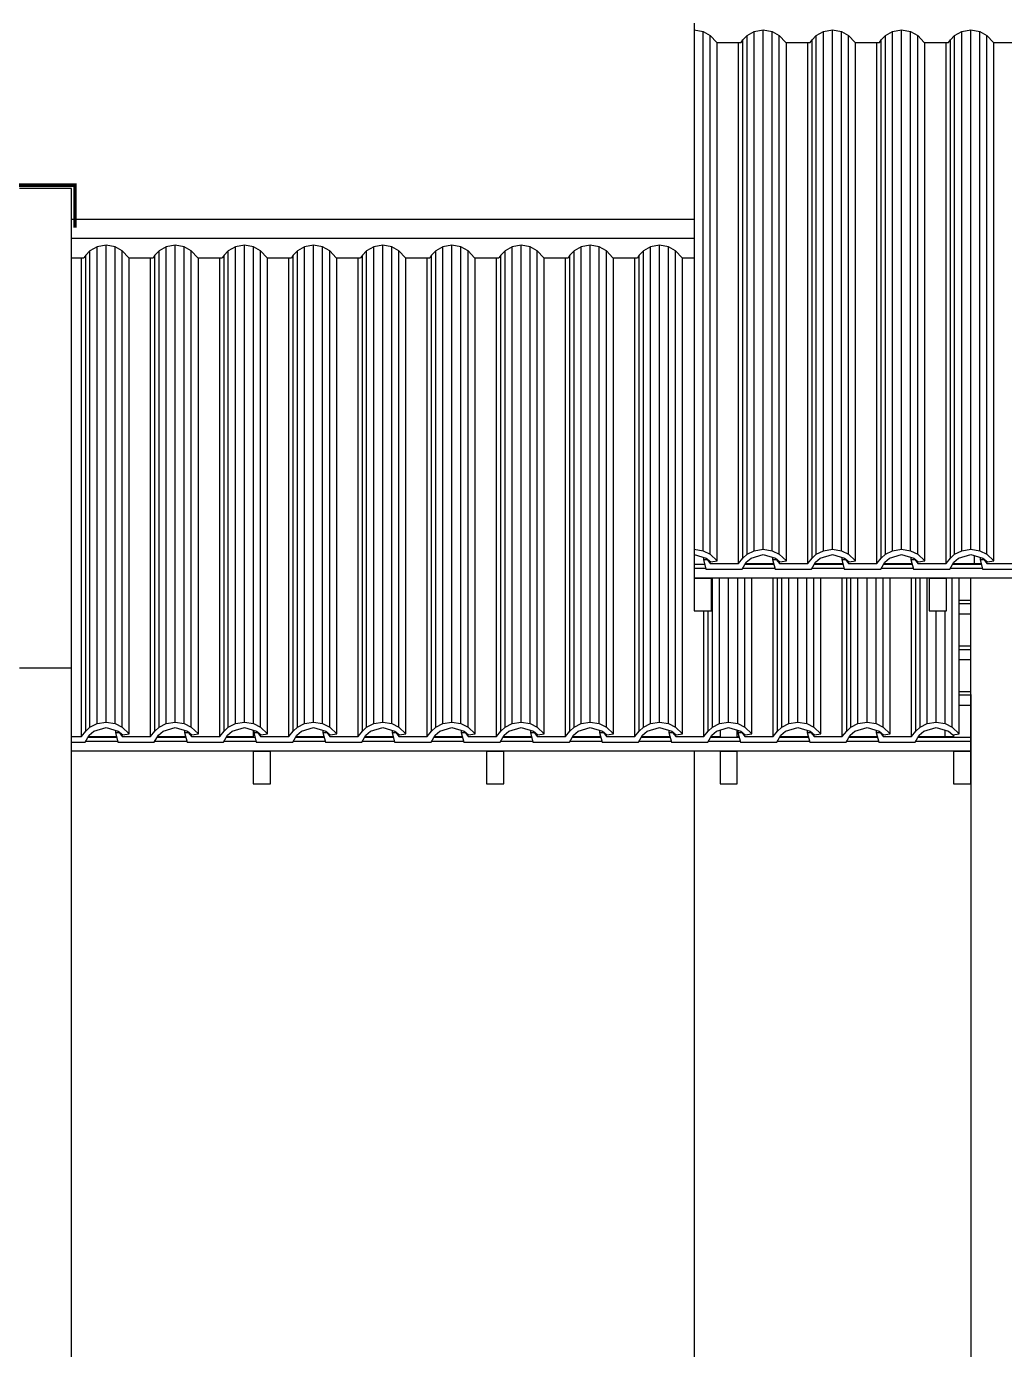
# Model space of a CAD drawing. Header units: metres. Extents: x 49 to 320, y -91 to 27.
# Drawn here: x 170.964 to 173.792, y -3.321 to 0.503 of the extents above; entities that cross this region are included whole.
import ezdxf

# ---------------------------------------------------------------- set-up
doc = ezdxf.new("R2010")
doc.units = ezdxf.units.M
doc.header["$LTSCALE"] = 0.2
doc.layers.add('ARQ-___-___-VST', color=9, linetype='Continuous')

msp = doc.modelspace()

# ---------------------------------------------------------------- linework, layer by layer
for p, q in [((172.8939, 0.5131), (172.8939, 0.4932)), ((172.8939, 0.4932), (172.8939, -1.0079)), ((172.8939, 0.4932), (172.92, 0.4885)), ((172.92, -1.012), (172.92, 0.4885)), ((172.92, 0.4885), (172.9404, 0.4774)), ((172.9404, -1.0219), (172.9404, 0.4774)), ((172.9404, 0.4774), (172.9594, 0.4571)), ((173.0299, 0.4571), (173.0351, 0.4644)), ((173.0351, 0.4644), (173.0473, 0.4774)), ((173.0351, -1.0335), (173.0351, 0.4644)), ((173.0473, 0.4774), (173.0677, 0.4885)), ((173.0473, -1.0219), (173.0473, 0.4774)), ((173.0677, 0.4885), (173.0939, 0.4932)), ((173.0677, -1.012), (173.0677, 0.4885)), ((173.0939, -1.0079), (173.0939, 0.4932)), ((173.0939, 0.4932), (173.12, 0.4885)), ((173.12, -1.012), (173.12, 0.4885)), ((173.12, 0.4885), (173.1404, 0.4774)), ((173.1404, -1.0219), (173.1404, 0.4774)), ((173.1404, 0.4774), (173.1594, 0.4571)), ((173.2299, 0.4571), (173.2351, 0.4644)), ((173.2351, 0.4644), (173.2473, 0.4774)), ((173.2351, -1.0335), (173.2351, 0.4644)), ((173.2473, 0.4774), (173.2677, 0.4885)), ((173.2473, -1.0219), (173.2473, 0.4774)), ((173.2677, 0.4885), (173.2939, 0.4932)), ((173.2677, -1.012), (173.2677, 0.4885)), ((173.2939, -1.0079), (173.2939, 0.4932)), ((173.2939, 0.4932), (173.32, 0.4885)), ((173.32, -1.012), (173.32, 0.4885)), ((173.32, 0.4885), (173.3404, 0.4774)), ((173.3404, -1.0219), (173.3404, 0.4774)), ((173.3404, 0.4774), (173.3594, 0.4571)), ((173.4299, 0.4571), (173.4351, 0.4644)), ((173.4351, 0.4644), (173.4473, 0.4774)), ((173.4351, -1.0335), (173.4351, 0.4644)), ((173.4473, 0.4774), (173.4677, 0.4885)), ((173.4473, -1.0219), (173.4473, 0.4774)), ((173.4677, 0.4885), (173.4939, 0.4932)), ((173.4677, -1.012), (173.4677, 0.4885)), ((173.4939, -1.0079), (173.4939, 0.4932)), ((173.4939, 0.4932), (173.52, 0.4885)), ((173.52, -1.012), (173.52, 0.4885)), ((173.52, 0.4885), (173.5404, 0.4774)), ((173.5404, -1.0219), (173.5404, 0.4774)), ((173.5404, 0.4774), (173.5594, 0.4571)), ((173.6299, 0.4571), (173.6351, 0.4644)), ((173.6351, 0.4644), (173.6473, 0.4774)), ((173.6351, -1.0335), (173.6351, 0.4644)), ((173.6473, 0.4774), (173.6677, 0.4885)), ((173.6473, -1.0219), (173.6473, 0.4774)), ((173.6677, 0.4885), (173.6939, 0.4932)), ((173.6677, -1.012), (173.6677, 0.4885)), ((173.6939, -1.0079), (173.6939, 0.4932)), ((173.6939, 0.4932), (173.72, 0.4885)), ((173.72, -1.012), (173.72, 0.4885)), ((173.72, 0.4885), (173.7404, 0.4774)), ((173.7404, -1.0219), (173.7404, 0.4774)), ((173.7404, 0.4774), (173.7594, 0.4571)), ((172.9594, 0.4571), (173.0299, 0.4571)), ((172.9607, -1.0413), (172.9607, 0.4571)), ((173.0224, -1.0494), (173.0224, 0.4571)), ((173.1594, 0.4571), (173.2299, 0.4571)), ((173.1607, -1.0413), (173.1607, 0.4571)), ((173.2224, -1.0494), (173.2224, 0.4571)), ((173.3594, 0.4571), (173.4299, 0.4571)), ((173.3607, -1.0413), (173.3607, 0.4571)), ((173.4224, -1.0494), (173.4224, 0.4571)), ((173.5594, 0.4571), (173.6299, 0.4571)), ((173.5607, -1.0413), (173.5607, 0.4571)), ((173.6224, -1.0494), (173.6224, 0.4571)), ((173.7594, 0.4571), (173.8299, 0.4571)), ((173.7607, -1.0413), (173.7607, 0.4571)), ((171.0939, 0.0346), (170.9439, 0.0346)), ((171.0939, -1.3514), (171.0939, 0.0346)), ((172.8939, -0.0548), (171.0939, -0.0548)), ((172.8939, -0.0548), (171.0939, -0.0548)), ((172.8939, -0.1094), (171.0939, -0.1094)), ((171.1473, -0.1451), (171.1351, -0.1581)), ((171.1677, -0.134), (171.1473, -0.1451)), ((171.1473, -1.5219), (171.1473, -0.1451)), ((171.1939, -0.1293), (171.1677, -0.134)), ((171.1677, -1.512), (171.1677, -0.134)), ((171.22, -0.134), (171.1939, -0.1293)), ((171.1939, -1.5079), (171.1939, -0.1293)), ((171.2404, -0.1451), (171.22, -0.134)), ((171.22, -1.512), (171.22, -0.134)), ((171.2594, -0.1654), (171.2404, -0.1451)), ((171.2404, -1.5219), (171.2404, -0.1451)), ((171.3473, -0.1451), (171.3351, -0.1581)), ((171.3677, -0.134), (171.3473, -0.1451)), ((171.3473, -1.5219), (171.3473, -0.1451)), ((171.3939, -0.1293), (171.3677, -0.134)), ((171.3677, -1.512), (171.3677, -0.134)), ((171.42, -0.134), (171.3939, -0.1293)), ((171.3939, -1.5079), (171.3939, -0.1293)), ((171.4404, -0.1451), (171.42, -0.134)), ((171.42, -1.512), (171.42, -0.134)), ((171.4594, -0.1654), (171.4404, -0.1451)), ((171.4404, -1.5219), (171.4404, -0.1451)), ((171.5473, -0.1451), (171.5351, -0.1581)), ((171.5677, -0.134), (171.5473, -0.1451)), ((171.5473, -1.5219), (171.5473, -0.1451)), ((171.5939, -0.1293), (171.5677, -0.134)), ((171.5677, -1.512), (171.5677, -0.134)), ((171.62, -0.134), (171.5939, -0.1293)), ((171.5939, -1.5079), (171.5939, -0.1293)), ((171.6404, -0.1451), (171.62, -0.134)), ((171.62, -1.512), (171.62, -0.134)), ((171.6594, -0.1654), (171.6404, -0.1451)), ((171.6404, -1.5219), (171.6404, -0.1451)), ((171.7473, -0.1451), (171.7351, -0.1581)), ((171.7677, -0.134), (171.7473, -0.1451)), ((171.7473, -1.5219), (171.7473, -0.1451)), ((171.7939, -0.1293), (171.7677, -0.134)), ((171.7677, -1.512), (171.7677, -0.134)), ((171.82, -0.134), (171.7939, -0.1293)), ((171.7939, -1.5079), (171.7939, -0.1293)), ((171.8404, -0.1451), (171.82, -0.134)), ((171.82, -1.512), (171.82, -0.134)), ((171.8594, -0.1654), (171.8404, -0.1451)), ((171.8404, -1.5219), (171.8404, -0.1451)), ((171.9473, -0.1451), (171.9351, -0.1581)), ((171.9677, -0.134), (171.9473, -0.1451)), ((171.9473, -1.5219), (171.9473, -0.1451)), ((171.9939, -0.1293), (171.9677, -0.134)), ((171.9677, -1.512), (171.9677, -0.134)), ((172.02, -0.134), (171.9939, -0.1293)), ((171.9939, -1.5079), (171.9939, -0.1293)), ((172.0404, -0.1451), (172.02, -0.134)), ((172.02, -1.512), (172.02, -0.134)), ((172.0594, -0.1654), (172.0404, -0.1451)), ((172.0404, -1.5219), (172.0404, -0.1451)), ((172.1473, -0.1451), (172.1351, -0.1581)), ((172.1677, -0.134), (172.1473, -0.1451)), ((172.1473, -1.5219), (172.1473, -0.1451)), ((172.1939, -0.1293), (172.1677, -0.134)), ((172.1677, -1.512), (172.1677, -0.134)), ((172.22, -0.134), (172.1939, -0.1293)), ((172.1939, -1.5079), (172.1939, -0.1293)), ((172.2404, -0.1451), (172.22, -0.134)), ((172.22, -1.512), (172.22, -0.134)), ((172.2594, -0.1654), (172.2404, -0.1451)), ((172.2404, -1.5219), (172.2404, -0.1451)), ((172.3473, -0.1451), (172.3351, -0.1581)), ((172.3677, -0.134), (172.3473, -0.1451)), ((172.3473, -1.5219), (172.3473, -0.1451)), ((172.3939, -0.1293), (172.3677, -0.134)), ((172.3677, -1.512), (172.3677, -0.134)), ((172.42, -0.134), (172.3939, -0.1293)), ((172.3939, -1.5079), (172.3939, -0.1293)), ((172.4404, -0.1451), (172.42, -0.134)), ((172.42, -1.512), (172.42, -0.134)), ((172.4594, -0.1654), (172.4404, -0.1451)), ((172.4404, -1.5219), (172.4404, -0.1451)), ((172.5473, -0.1451), (172.5351, -0.1581)), ((172.5677, -0.134), (172.5473, -0.1451)), ((172.5473, -1.5219), (172.5473, -0.1451)), ((172.5939, -0.1293), (172.5677, -0.134)), ((172.5677, -1.512), (172.5677, -0.134)), ((172.62, -0.134), (172.5939, -0.1293)), ((172.5939, -1.5079), (172.5939, -0.1293)), ((172.6404, -0.1451), (172.62, -0.134)), ((172.62, -1.512), (172.62, -0.134)), ((172.6594, -0.1654), (172.6404, -0.1451)), ((172.6404, -1.5219), (172.6404, -0.1451)), ((172.7473, -0.1451), (172.7351, -0.1581)), ((172.7677, -0.134), (172.7473, -0.1451)), ((172.7473, -1.5219), (172.7473, -0.1451)), ((172.7939, -0.1293), (172.7677, -0.134)), ((172.7677, -1.512), (172.7677, -0.134)), ((172.82, -0.134), (172.7939, -0.1293)), ((172.7939, -1.5079), (172.7939, -0.1293)), ((172.8404, -0.1451), (172.82, -0.134)), ((172.82, -1.512), (172.82, -0.134)), ((172.8594, -0.1654), (172.8404, -0.1451)), ((172.8404, -1.5219), (172.8404, -0.1451)), ((171.0939, -0.1654), (171.1299, -0.1654)), ((171.1224, -1.5494), (171.1224, -0.1654)), ((171.1351, -0.1581), (171.1299, -0.1654)), ((171.1351, -1.5335), (171.1351, -0.1581)), ((171.2594, -0.1654), (171.3299, -0.1654)), ((171.2607, -1.5413), (171.2607, -0.1654)), ((171.3224, -1.5494), (171.3224, -0.1654)), ((171.3351, -0.1581), (171.3299, -0.1654)), ((171.3351, -1.5335), (171.3351, -0.1581)), ((171.4594, -0.1654), (171.5299, -0.1654)), ((171.4607, -1.5413), (171.4607, -0.1654)), ((171.5224, -1.5494), (171.5224, -0.1654)), ((171.5351, -0.1581), (171.5299, -0.1654)), ((171.5351, -1.5335), (171.5351, -0.1581)), ((171.6594, -0.1654), (171.7299, -0.1654)), ((171.6607, -1.5413), (171.6607, -0.1654)), ((171.7224, -1.5494), (171.7224, -0.1654)), ((171.7351, -0.1581), (171.7299, -0.1654)), ((171.7351, -1.5335), (171.7351, -0.1581)), ((171.8594, -0.1654), (171.9299, -0.1654)), ((171.8607, -1.5413), (171.8607, -0.1654)), ((171.9224, -1.5494), (171.9224, -0.1654)), ((171.9351, -0.1581), (171.9299, -0.1654)), ((171.9351, -1.5335), (171.9351, -0.1581)), ((172.0594, -0.1654), (172.1299, -0.1654)), ((172.0607, -1.5413), (172.0607, -0.1654)), ((172.1224, -1.5494), (172.1224, -0.1654)), ((172.1351, -0.1581), (172.1299, -0.1654)), ((172.1351, -1.5335), (172.1351, -0.1581)), ((172.2594, -0.1654), (172.3299, -0.1654)), ((172.2607, -1.5413), (172.2607, -0.1654)), ((172.3224, -1.5494), (172.3224, -0.1654)), ((172.3351, -0.1581), (172.3299, -0.1654)), ((172.3351, -1.5335), (172.3351, -0.1581)), ((172.4594, -0.1654), (172.5299, -0.1654)), ((172.4607, -1.5413), (172.4607, -0.1654)), ((172.5224, -1.5494), (172.5224, -0.1654)), ((172.5351, -0.1581), (172.5299, -0.1654)), ((172.5351, -1.5335), (172.5351, -0.1581)), ((172.6594, -0.1654), (172.7299, -0.1654)), ((172.6607, -1.5413), (172.6607, -0.1654)), ((172.7224, -1.5494), (172.7224, -0.1654)), ((172.7351, -0.1581), (172.7299, -0.1654)), ((172.7351, -1.5335), (172.7351, -0.1581)), ((172.8594, -0.1654), (172.8939, -0.1654)), ((172.8607, -1.5413), (172.8607, -0.1654)), ((172.8939, -1.0079), (172.8939, -1.0234)), ((172.8939, -1.0079), (172.92, -1.012)), ((172.8939, -1.0234), (172.9292, -1.0335)), ((172.8939, -1.0234), (172.8939, -1.0523)), ((172.92, -1.012), (172.9404, -1.0219)), ((172.9207, -1.0311), (172.9207, -1.0371)), ((172.9404, -1.0219), (172.9607, -1.0413)), ((173.0351, -1.0335), (173.0473, -1.0219)), ((173.0473, -1.0219), (173.0677, -1.012)), ((173.0586, -1.0335), (173.0939, -1.0234)), ((173.0677, -1.012), (173.0939, -1.0079)), ((173.0939, -1.0079), (173.12, -1.012)), ((173.0939, -1.0234), (173.1292, -1.0335)), ((173.12, -1.012), (173.1404, -1.0219)), ((173.1207, -1.0311), (173.1207, -1.0371)), ((173.1404, -1.0219), (173.1607, -1.0413)), ((173.2351, -1.0335), (173.2473, -1.0219)), ((173.2473, -1.0219), (173.2677, -1.012)), ((173.2586, -1.0335), (173.2939, -1.0234)), ((173.2677, -1.012), (173.2939, -1.0079)), ((173.2939, -1.0079), (173.32, -1.012)), ((173.2939, -1.0234), (173.3292, -1.0335)), ((173.32, -1.012), (173.3404, -1.0219)), ((173.3207, -1.0311), (173.3207, -1.0371)), ((173.3404, -1.0219), (173.3607, -1.0413)), ((173.4351, -1.0335), (173.4473, -1.0219)), ((173.4473, -1.0219), (173.4677, -1.012)), ((173.4586, -1.0335), (173.4939, -1.0234)), ((173.4677, -1.012), (173.4939, -1.0079)), ((173.4939, -1.0079), (173.52, -1.012)), ((173.4939, -1.0234), (173.5292, -1.0335)), ((173.52, -1.012), (173.5404, -1.0219)), ((173.5207, -1.0311), (173.5207, -1.0371)), ((173.5404, -1.0219), (173.5607, -1.0413)), ((173.6351, -1.0335), (173.6473, -1.0219)), ((173.6473, -1.0219), (173.6677, -1.012)), ((173.6586, -1.0335), (173.6939, -1.0234)), ((173.6677, -1.012), (173.6939, -1.0079)), ((173.6939, -1.0079), (173.72, -1.012)), ((173.6939, -1.0234), (173.7292, -1.0335)), ((173.7039, -1.0263), (173.7039, -1.0489)), ((173.72, -1.012), (173.7404, -1.0219)), ((173.7207, -1.0311), (173.7207, -1.0371)), ((173.7404, -1.0219), (173.7607, -1.0413)), ((172.8939, -1.0523), (172.8939, -1.0622)), ((172.9248, -1.0523), (172.8939, -1.0523)), ((172.8939, -1.0622), (172.8939, -1.0905)), ((172.8939, -1.0622), (172.9274, -1.0622)), ((172.9207, -1.0371), (172.9282, -1.065)), ((172.9207, -1.0371), (172.9317, -1.0371)), ((172.9282, -1.065), (173.0334, -1.065)), ((172.9292, -1.0335), (172.942, -1.0442)), ((172.9317, -1.0371), (172.9317, -1.0356)), ((172.9317, -1.0371), (172.9407, -1.0494)), ((172.9407, -1.0494), (172.9407, -1.0431)), ((172.9407, -1.0494), (173.0224, -1.0494)), ((172.942, -1.0442), (172.9607, -1.0413)), ((173.0224, -1.0494), (173.0351, -1.0335)), ((173.0334, -1.065), (173.045, -1.0451)), ((173.035, -1.0622), (173.1274, -1.0622)), ((173.1248, -1.0523), (173.0408, -1.0523)), ((173.0428, -1.0489), (173.1239, -1.0489)), ((173.045, -1.0451), (173.0586, -1.0335)), ((173.0607, -1.0523), (173.0607, -1.0489)), ((173.1207, -1.0371), (173.1282, -1.065)), ((173.1207, -1.0371), (173.1317, -1.0371)), ((173.1224, -1.0523), (173.1224, -1.0489)), ((173.1282, -1.065), (173.2334, -1.065)), ((173.1292, -1.0335), (173.142, -1.0442)), ((173.1317, -1.0371), (173.1317, -1.0356)), ((173.1317, -1.0371), (173.1407, -1.0494)), ((173.1407, -1.0494), (173.1407, -1.0431)), ((173.1407, -1.0494), (173.2224, -1.0494)), ((173.142, -1.0442), (173.1607, -1.0413)), ((173.2224, -1.0494), (173.2351, -1.0335)), ((173.2334, -1.065), (173.245, -1.0451)), ((173.235, -1.0622), (173.3274, -1.0622)), ((173.3248, -1.0523), (173.2408, -1.0523)), ((173.2428, -1.0489), (173.3239, -1.0489)), ((173.245, -1.0451), (173.2586, -1.0335)), ((173.2607, -1.0523), (173.2607, -1.0489)), ((173.3207, -1.0371), (173.3282, -1.065)), ((173.3207, -1.0371), (173.3317, -1.0371)), ((173.3224, -1.0523), (173.3224, -1.0489)), ((173.3282, -1.065), (173.4334, -1.065)), ((173.3292, -1.0335), (173.342, -1.0442)), ((173.3317, -1.0371), (173.3317, -1.0356)), ((173.3317, -1.0371), (173.3407, -1.0494)), ((173.3407, -1.0494), (173.3407, -1.0431)), ((173.3407, -1.0494), (173.4224, -1.0494)), ((173.342, -1.0442), (173.3607, -1.0413)), ((173.4224, -1.0494), (173.4351, -1.0335)), ((173.4334, -1.065), (173.445, -1.0451)), ((173.435, -1.0622), (173.5274, -1.0622)), ((173.5248, -1.0523), (173.4408, -1.0523)), ((173.4428, -1.0489), (173.5239, -1.0489)), ((173.445, -1.0451), (173.4586, -1.0335)), ((173.4607, -1.0523), (173.4607, -1.0489)), ((173.5207, -1.0371), (173.5282, -1.065)), ((173.5207, -1.0371), (173.5317, -1.0371)), ((173.5224, -1.0523), (173.5224, -1.0489)), ((173.5282, -1.065), (173.6334, -1.065)), ((173.5292, -1.0335), (173.542, -1.0442)), ((173.5317, -1.0371), (173.5317, -1.0356)), ((173.5317, -1.0371), (173.5407, -1.0494)), ((173.5407, -1.0494), (173.5407, -1.0431)), ((173.5407, -1.0494), (173.6224, -1.0494)), ((173.542, -1.0442), (173.5607, -1.0413)), ((173.6224, -1.0494), (173.6351, -1.0335)), ((173.6334, -1.065), (173.645, -1.0451)), ((173.635, -1.0622), (173.7274, -1.0622)), ((173.7248, -1.0523), (173.6408, -1.0523)), ((173.6428, -1.0489), (173.7039, -1.0489)), ((173.645, -1.0451), (173.6586, -1.0335)), ((173.6607, -1.0523), (173.6607, -1.0489)), ((173.6939, -1.0523), (173.6939, -1.0489)), ((173.7039, -1.0489), (173.7039, -1.0523)), ((173.7039, -1.0489), (173.7239, -1.0489)), ((173.7207, -1.0371), (173.7282, -1.065)), ((173.7207, -1.0371), (173.7317, -1.0371)), ((173.7282, -1.065), (173.8334, -1.065)), ((173.7292, -1.0335), (173.742, -1.0442)), ((173.7317, -1.0371), (173.7317, -1.0356)), ((173.7317, -1.0371), (173.7407, -1.0494)), ((173.7407, -1.0494), (173.7407, -1.0431)), ((173.7407, -1.0494), (173.8224, -1.0494)), ((173.742, -1.0442), (173.7607, -1.0413)), ((172.8939, -1.0905), (179.5889, -1.0905)), ((172.8939, -1.0905), (172.8939, -1.0914)), ((172.8939, -1.0914), (172.8939, -1.1858)), ((172.8939, -1.0914), (172.9439, -1.0914)), ((172.9439, -1.0914), (172.9439, -1.0905)), ((172.9439, -1.1858), (172.9439, -1.0914)), ((172.9473, -1.5219), (172.9473, -1.0905)), ((172.9677, -1.512), (172.9677, -1.0905)), ((172.9939, -1.5079), (172.9939, -1.0905)), ((173.02, -1.512), (173.02, -1.0905)), ((173.0404, -1.5219), (173.0404, -1.0905)), ((173.0607, -1.5413), (173.0607, -1.0905)), ((173.1224, -1.5494), (173.1224, -1.0905)), ((173.1351, -1.5335), (173.1351, -1.0905)), ((173.1473, -1.5219), (173.1473, -1.0905)), ((173.1677, -1.512), (173.1677, -1.0905)), ((173.1939, -1.5079), (173.1939, -1.0905)), ((173.22, -1.512), (173.22, -1.0905)), ((173.2404, -1.5219), (173.2404, -1.0905)), ((173.2607, -1.5413), (173.2607, -1.0905)), ((173.3224, -1.5494), (173.3224, -1.0905)), ((173.3351, -1.5335), (173.3351, -1.0905)), ((173.3473, -1.5219), (173.3473, -1.0905)), ((173.3677, -1.512), (173.3677, -1.0905)), ((173.3939, -1.5079), (173.3939, -1.0905)), ((173.42, -1.512), (173.42, -1.0905)), ((173.4404, -1.5219), (173.4404, -1.0905)), ((173.4607, -1.5413), (173.4607, -1.0905)), ((173.5224, -1.5494), (173.5224, -1.0905)), ((173.5351, -1.5335), (173.5351, -1.0905)), ((173.5473, -1.5219), (173.5473, -1.0905)), ((173.5677, -1.512), (173.5677, -1.0905)), ((173.5734, -1.0905), (173.5734, -1.0914)), ((173.5734, -1.0914), (173.5734, -1.1858)), ((173.5734, -1.0914), (173.6234, -1.0914)), ((173.6234, -1.0914), (173.6234, -1.0905)), ((173.6234, -1.1858), (173.6234, -1.0914)), ((173.6404, -1.5219), (173.6404, -1.0905)), ((173.6607, -1.5413), (173.6607, -1.0905)), ((173.6939, -1.1558), (173.6939, -1.0905)), ((173.6939, -1.1558), (173.6607, -1.1558)), ((173.6939, -1.1658), (173.6607, -1.1658)), ((173.6939, -1.1658), (173.6939, -1.1558)), ((173.6939, -1.1941), (173.6939, -1.1658)), ((172.8939, -1.1858), (172.9439, -1.1858)), ((172.9224, -1.5494), (172.9224, -1.1858)), ((172.9351, -1.5335), (172.9351, -1.1858)), ((173.5734, -1.1858), (173.6234, -1.1858)), ((173.5939, -1.5079), (173.5939, -1.1858)), ((173.62, -1.512), (173.62, -1.1858)), ((173.6607, -1.1941), (173.6939, -1.1941)), ((173.6939, -1.288), (173.6939, -1.1941)), ((173.6939, -1.288), (173.6607, -1.288)), ((173.6607, -1.2979), (173.6939, -1.2979)), ((173.6939, -1.2979), (173.6939, -1.288)), ((173.6939, -1.3262), (173.6939, -1.2979)), ((173.6607, -1.3262), (173.6939, -1.3262)), ((173.6939, -1.4201), (173.6939, -1.3262)), ((171.0939, -1.3514), (170.9439, -1.3514)), ((171.0939, -1.5489), (171.0939, -1.3514)), ((173.6939, -1.4201), (173.6607, -1.4201)), ((173.6939, -1.43), (173.6607, -1.43)), ((173.6939, -1.43), (173.6939, -1.4201)), ((173.6939, -1.4279), (173.6939, -4.3989)), ((173.6939, -1.4279), (173.6939, -4.3989)), ((173.6939, -1.4584), (173.6939, -1.43)), ((173.6607, -1.4584), (173.6939, -1.4584)), ((173.6939, -1.5523), (173.6939, -1.4584)), ((171.1351, -1.5335), (171.1473, -1.5219)), ((171.1473, -1.5219), (171.1677, -1.512)), ((171.1586, -1.5335), (171.1939, -1.5234)), ((171.1677, -1.512), (171.1939, -1.5079)), ((171.1939, -1.5079), (171.22, -1.512)), ((171.1939, -1.5234), (171.2292, -1.5335)), ((171.22, -1.512), (171.2404, -1.5219)), ((171.2404, -1.5219), (171.2607, -1.5413)), ((171.3351, -1.5335), (171.3473, -1.5219)), ((171.3473, -1.5219), (171.3677, -1.512)), ((171.3586, -1.5335), (171.3939, -1.5234)), ((171.3677, -1.512), (171.3939, -1.5079)), ((171.3939, -1.5079), (171.42, -1.512)), ((171.3939, -1.5234), (171.4292, -1.5335)), ((171.42, -1.512), (171.4404, -1.5219)), ((171.4404, -1.5219), (171.4607, -1.5413)), ((171.5351, -1.5335), (171.5473, -1.5219)), ((171.5473, -1.5219), (171.5677, -1.512)), ((171.5586, -1.5335), (171.5939, -1.5234)), ((171.5677, -1.512), (171.5939, -1.5079)), ((171.5939, -1.5079), (171.62, -1.512)), ((171.5939, -1.5234), (171.6292, -1.5335)), ((171.62, -1.512), (171.6404, -1.5219)), ((171.6404, -1.5219), (171.6607, -1.5413)), ((171.7351, -1.5335), (171.7473, -1.5219)), ((171.7473, -1.5219), (171.7677, -1.512)), ((171.7586, -1.5335), (171.7939, -1.5234)), ((171.7677, -1.512), (171.7939, -1.5079)), ((171.7939, -1.5079), (171.82, -1.512)), ((171.7939, -1.5234), (171.8292, -1.5335)), ((171.82, -1.512), (171.8404, -1.5219)), ((171.8404, -1.5219), (171.8607, -1.5413)), ((171.9351, -1.5335), (171.9473, -1.5219)), ((171.9473, -1.5219), (171.9677, -1.512)), ((171.9586, -1.5335), (171.9939, -1.5234)), ((171.9677, -1.512), (171.9939, -1.5079)), ((171.9939, -1.5079), (172.02, -1.512)), ((171.9939, -1.5234), (172.0292, -1.5335)), ((172.02, -1.512), (172.0404, -1.5219)), ((172.0404, -1.5219), (172.0607, -1.5413)), ((172.1351, -1.5335), (172.1473, -1.5219)), ((172.1473, -1.5219), (172.1677, -1.512)), ((172.1586, -1.5335), (172.1939, -1.5234)), ((172.1677, -1.512), (172.1939, -1.5079)), ((172.1939, -1.5079), (172.22, -1.512)), ((172.1939, -1.5234), (172.2292, -1.5335)), ((172.22, -1.512), (172.2404, -1.5219)), ((172.2404, -1.5219), (172.2607, -1.5413)), ((172.3351, -1.5335), (172.3473, -1.5219)), ((172.3473, -1.5219), (172.3677, -1.512)), ((172.3586, -1.5335), (172.3939, -1.5234)), ((172.3677, -1.512), (172.3939, -1.5079)), ((172.3939, -1.5079), (172.42, -1.512)), ((172.3939, -1.5234), (172.4292, -1.5335)), ((172.42, -1.512), (172.4404, -1.5219)), ((172.4404, -1.5219), (172.4607, -1.5413)), ((172.5351, -1.5335), (172.5473, -1.5219)), ((172.5473, -1.5219), (172.5677, -1.512)), ((172.5586, -1.5335), (172.5939, -1.5234)), ((172.5677, -1.512), (172.5939, -1.5079)), ((172.5939, -1.5079), (172.62, -1.512)), ((172.5939, -1.5234), (172.6292, -1.5335)), ((172.62, -1.512), (172.6404, -1.5219)), ((172.6404, -1.5219), (172.6607, -1.5413)), ((172.7351, -1.5335), (172.7473, -1.5219)), ((172.7473, -1.5219), (172.7677, -1.512)), ((172.7586, -1.5335), (172.7939, -1.5234)), ((172.7677, -1.512), (172.7939, -1.5079)), ((172.7939, -1.5079), (172.82, -1.512)), ((172.7939, -1.5234), (172.8292, -1.5335)), ((172.82, -1.512), (172.8404, -1.5219)), ((172.8404, -1.5219), (172.8607, -1.5413)), ((172.9351, -1.5335), (172.9473, -1.5219)), ((172.9473, -1.5219), (172.9677, -1.512)), ((172.9586, -1.5335), (172.9939, -1.5234)), ((172.9677, -1.512), (172.9939, -1.5079)), ((172.9939, -1.5079), (173.02, -1.512)), ((172.9939, -1.5234), (173.0292, -1.5335)), ((173.02, -1.512), (173.0404, -1.5219)), ((173.0404, -1.5219), (173.0607, -1.5413)), ((173.1351, -1.5335), (173.1473, -1.5219)), ((173.1473, -1.5219), (173.1677, -1.512)), ((173.1586, -1.5335), (173.1939, -1.5234)), ((173.1677, -1.512), (173.1939, -1.5079)), ((173.1939, -1.5079), (173.22, -1.512)), ((173.1939, -1.5234), (173.2292, -1.5335)), ((173.22, -1.512), (173.2404, -1.5219)), ((173.2404, -1.5219), (173.2607, -1.5413)), ((173.3351, -1.5335), (173.3473, -1.5219)), ((173.3473, -1.5219), (173.3677, -1.512)), ((173.3586, -1.5335), (173.3939, -1.5234)), ((173.3677, -1.512), (173.3939, -1.5079)), ((173.3939, -1.5079), (173.42, -1.512)), ((173.3939, -1.5234), (173.4292, -1.5335)), ((173.42, -1.512), (173.4404, -1.5219)), ((173.4404, -1.5219), (173.4607, -1.5413)), ((173.5351, -1.5335), (173.5473, -1.5219)), ((173.5473, -1.5219), (173.5677, -1.512)), ((173.5586, -1.5335), (173.5939, -1.5234)), ((173.5677, -1.512), (173.5939, -1.5079)), ((173.5939, -1.5079), (173.62, -1.512)), ((173.5939, -1.5234), (173.6292, -1.5335)), ((173.62, -1.512), (173.6404, -1.5219)), ((173.6404, -1.5219), (173.6607, -1.5413)), ((171.0939, -1.8489), (171.0939, -1.5489)), ((171.0939, -1.5494), (171.1224, -1.5494)), ((171.0939, -1.565), (171.1334, -1.565)), ((171.1224, -1.5494), (171.1351, -1.5335)), ((171.1334, -1.565), (171.145, -1.5451)), ((171.135, -1.5622), (171.2274, -1.5622)), ((171.2248, -1.5523), (171.1408, -1.5523)), ((171.1428, -1.5489), (171.2239, -1.5489)), ((171.145, -1.5451), (171.1586, -1.5335)), ((171.145, -1.5489), (171.145, -1.5489)), ((171.1544, -1.5489), (171.1544, -1.5489)), ((171.2207, -1.5311), (171.2207, -1.5371)), ((171.2207, -1.5371), (171.2282, -1.565)), ((171.2207, -1.5371), (171.2317, -1.5371)), ((171.2282, -1.565), (171.3334, -1.565)), ((171.2292, -1.5335), (171.242, -1.5442)), ((171.2317, -1.5371), (171.2317, -1.5356)), ((171.2317, -1.5371), (171.2407, -1.5494)), ((171.2407, -1.5494), (171.2407, -1.5431)), ((171.2407, -1.5494), (171.3224, -1.5494)), ((171.242, -1.5442), (171.2607, -1.5413)), ((171.3224, -1.5494), (171.3351, -1.5335)), ((171.3334, -1.565), (171.345, -1.5451)), ((171.335, -1.5622), (171.4274, -1.5622)), ((171.4248, -1.5523), (171.3408, -1.5523)), ((171.3428, -1.5489), (171.4239, -1.5489)), ((171.345, -1.5451), (171.3586, -1.5335)), ((171.345, -1.5489), (171.345, -1.5489)), ((171.3544, -1.5489), (171.3544, -1.5489)), ((171.4207, -1.5311), (171.4207, -1.5371)), ((171.4207, -1.5371), (171.4282, -1.565)), ((171.4207, -1.5371), (171.4317, -1.5371)), ((171.4282, -1.565), (171.5334, -1.565)), ((171.4292, -1.5335), (171.442, -1.5442)), ((171.4317, -1.5371), (171.4317, -1.5356)), ((171.4317, -1.5371), (171.4407, -1.5494)), ((171.4407, -1.5494), (171.4407, -1.5431)), ((171.4407, -1.5494), (171.5224, -1.5494)), ((171.442, -1.5442), (171.4607, -1.5413)), ((171.5224, -1.5494), (171.5351, -1.5335)), ((171.5334, -1.565), (171.545, -1.5451)), ((171.535, -1.5622), (171.6274, -1.5622)), ((171.6248, -1.5523), (171.5408, -1.5523)), ((171.5428, -1.5489), (171.6189, -1.5489)), ((171.545, -1.5451), (171.5586, -1.5335)), ((171.545, -1.5489), (171.545, -1.5489)), ((171.5544, -1.5489), (171.5544, -1.5489)), ((171.6189, -1.5306), (171.6189, -1.5523)), ((171.6207, -1.5311), (171.6207, -1.5371)), ((171.6207, -1.5371), (171.6282, -1.565)), ((171.6207, -1.5371), (171.6317, -1.5371)), ((171.6282, -1.565), (171.7334, -1.565)), ((171.6292, -1.5335), (171.642, -1.5442)), ((171.6317, -1.5371), (171.6317, -1.5356)), ((171.6317, -1.5371), (171.6407, -1.5494)), ((171.6407, -1.5494), (171.6407, -1.5431)), ((171.6407, -1.5494), (171.7224, -1.5494)), ((171.642, -1.5442), (171.6607, -1.5413)), ((171.7224, -1.5494), (171.7351, -1.5335)), ((171.7334, -1.565), (171.745, -1.5451)), ((171.735, -1.5622), (171.8274, -1.5622)), ((171.8248, -1.5523), (171.7408, -1.5523)), ((171.7428, -1.5489), (171.8239, -1.5489)), ((171.745, -1.5451), (171.7586, -1.5335)), ((171.745, -1.5489), (171.745, -1.5489)), ((171.7544, -1.5489), (171.7544, -1.5489)), ((171.8207, -1.5311), (171.8207, -1.5371)), ((171.8207, -1.5371), (171.8282, -1.565)), ((171.8207, -1.5371), (171.8317, -1.5371)), ((171.8282, -1.565), (171.9334, -1.565)), ((171.8292, -1.5335), (171.842, -1.5442)), ((171.8317, -1.5371), (171.8317, -1.5356)), ((171.8317, -1.5371), (171.8407, -1.5494)), ((171.8407, -1.5494), (171.8407, -1.5431)), ((171.8407, -1.5494), (171.9224, -1.5494)), ((171.842, -1.5442), (171.8607, -1.5413)), ((171.9224, -1.5494), (171.9351, -1.5335)), ((171.9334, -1.565), (171.945, -1.5451)), ((171.935, -1.5622), (172.0274, -1.5622)), ((172.0248, -1.5523), (171.9408, -1.5523)), ((171.9428, -1.5489), (172.0239, -1.5489)), ((171.945, -1.5451), (171.9586, -1.5335)), ((171.945, -1.5489), (171.945, -1.5489)), ((171.9544, -1.5489), (171.9544, -1.5489)), ((172.0207, -1.5311), (172.0207, -1.5371)), ((172.0207, -1.5371), (172.0282, -1.565)), ((172.0207, -1.5371), (172.0317, -1.5371)), ((172.0282, -1.565), (172.1334, -1.565)), ((172.0292, -1.5335), (172.042, -1.5442)), ((172.0317, -1.5371), (172.0317, -1.5356)), ((172.0317, -1.5371), (172.0407, -1.5494)), ((172.0407, -1.5494), (172.0407, -1.5431)), ((172.0407, -1.5494), (172.1224, -1.5494)), ((172.042, -1.5442), (172.0607, -1.5413)), ((172.1224, -1.5494), (172.1351, -1.5335)), ((172.1334, -1.565), (172.145, -1.5451)), ((172.135, -1.5622), (172.2274, -1.5622)), ((172.2248, -1.5523), (172.1408, -1.5523)), ((172.1428, -1.5489), (172.2239, -1.5489)), ((172.145, -1.5451), (172.1586, -1.5335)), ((172.145, -1.5489), (172.145, -1.5489)), ((172.1544, -1.5489), (172.1544, -1.5489)), ((172.2207, -1.5311), (172.2207, -1.5371)), ((172.2207, -1.5371), (172.2282, -1.565)), ((172.2207, -1.5371), (172.2317, -1.5371)), ((172.2282, -1.565), (172.3334, -1.565)), ((172.2292, -1.5335), (172.242, -1.5442)), ((172.2317, -1.5371), (172.2317, -1.5356)), ((172.2317, -1.5371), (172.2407, -1.5494)), ((172.2407, -1.5494), (172.2407, -1.5431)), ((172.2407, -1.5494), (172.3224, -1.5494)), ((172.242, -1.5442), (172.2607, -1.5413)), ((172.3224, -1.5494), (172.3351, -1.5335)), ((172.3334, -1.565), (172.345, -1.5451)), ((172.335, -1.5622), (172.4274, -1.5622)), ((172.4248, -1.5523), (172.3408, -1.5523)), ((172.3439, -1.5523), (172.3439, -1.547)), ((172.3439, -1.5489), (172.4239, -1.5489)), ((172.345, -1.5451), (172.3586, -1.5335)), ((172.345, -1.5489), (172.345, -1.5489)), ((172.3544, -1.5489), (172.3544, -1.5489)), ((172.4207, -1.5311), (172.4207, -1.5371)), ((172.4207, -1.5371), (172.4282, -1.565)), ((172.4207, -1.5371), (172.4317, -1.5371)), ((172.4282, -1.565), (172.5334, -1.565)), ((172.4292, -1.5335), (172.442, -1.5442)), ((172.4317, -1.5371), (172.4317, -1.5356)), ((172.4317, -1.5371), (172.4407, -1.5494)), ((172.4407, -1.5494), (172.4407, -1.5431)), ((172.4407, -1.5494), (172.5224, -1.5494)), ((172.442, -1.5442), (172.4607, -1.5413)), ((172.5224, -1.5494), (172.5351, -1.5335)), ((172.5334, -1.565), (172.545, -1.5451)), ((172.535, -1.5622), (172.6274, -1.5622)), ((172.6248, -1.5523), (172.5408, -1.5523)), ((172.5428, -1.5489), (172.6239, -1.5489)), ((172.545, -1.5451), (172.5586, -1.5335)), ((172.545, -1.5489), (172.545, -1.5489)), ((172.5544, -1.5489), (172.5544, -1.5489)), ((172.6207, -1.5311), (172.6207, -1.5371)), ((172.6207, -1.5371), (172.6282, -1.565)), ((172.6207, -1.5371), (172.6317, -1.5371)), ((172.6282, -1.565), (172.7334, -1.565)), ((172.6292, -1.5335), (172.642, -1.5442)), ((172.6317, -1.5371), (172.6317, -1.5356)), ((172.6317, -1.5371), (172.6407, -1.5494)), ((172.6407, -1.5494), (172.6407, -1.5431)), ((172.6407, -1.5494), (172.7224, -1.5494)), ((172.642, -1.5442), (172.6607, -1.5413)), ((172.7224, -1.5494), (172.7351, -1.5335)), ((172.7334, -1.565), (172.745, -1.5451)), ((172.735, -1.5622), (172.8274, -1.5622)), ((172.8248, -1.5523), (172.7408, -1.5523)), ((172.7428, -1.5489), (172.8239, -1.5489)), ((172.745, -1.5451), (172.7586, -1.5335)), ((172.745, -1.5489), (172.745, -1.5489)), ((172.7544, -1.5489), (172.7544, -1.5489)), ((172.8207, -1.5311), (172.8207, -1.5371)), ((172.8207, -1.5371), (172.8282, -1.565)), ((172.8207, -1.5371), (172.8317, -1.5371)), ((172.8282, -1.565), (172.9334, -1.565)), ((172.8292, -1.5335), (172.842, -1.5442)), ((172.8317, -1.5371), (172.8317, -1.5356)), ((172.8317, -1.5371), (172.8407, -1.5494)), ((172.8407, -1.5494), (172.8407, -1.5431)), ((172.8407, -1.5494), (172.9224, -1.5494)), ((172.842, -1.5442), (172.8607, -1.5413)), ((172.9224, -1.5494), (172.9351, -1.5335)), ((172.9334, -1.565), (172.945, -1.5451)), ((172.935, -1.5622), (173.0274, -1.5622)), ((173.0248, -1.5523), (172.9408, -1.5523)), ((172.9428, -1.5489), (172.9689, -1.5489)), ((172.945, -1.5451), (172.9586, -1.5335)), ((172.945, -1.5489), (172.945, -1.5489)), ((172.9544, -1.5489), (172.9544, -1.5489)), ((172.9689, -1.5306), (172.9689, -1.5523)), ((173.0189, -1.5523), (173.0189, -1.5306)), ((173.0189, -1.5489), (173.0239, -1.5489)), ((173.0207, -1.5311), (173.0207, -1.5371)), ((173.0207, -1.5371), (173.0282, -1.565)), ((173.0207, -1.5371), (173.0317, -1.5371)), ((173.0282, -1.565), (173.1334, -1.565)), ((173.0292, -1.5335), (173.042, -1.5442)), ((173.0317, -1.5371), (173.0317, -1.5356)), ((173.0317, -1.5371), (173.0407, -1.5494)), ((173.0407, -1.5494), (173.0407, -1.5431)), ((173.0407, -1.5494), (173.1224, -1.5494)), ((173.042, -1.5442), (173.0607, -1.5413)), ((173.1224, -1.5494), (173.1351, -1.5335)), ((173.1334, -1.565), (173.145, -1.5451)), ((173.135, -1.5622), (173.2274, -1.5622)), ((173.2248, -1.5523), (173.1408, -1.5523)), ((173.1428, -1.5489), (173.2239, -1.5489)), ((173.145, -1.5451), (173.1586, -1.5335)), ((173.145, -1.5489), (173.145, -1.5489)), ((173.1544, -1.5489), (173.1544, -1.5489)), ((173.2207, -1.5311), (173.2207, -1.5371)), ((173.2207, -1.5371), (173.2282, -1.565)), ((173.2207, -1.5371), (173.2317, -1.5371)), ((173.2282, -1.565), (173.3334, -1.565)), ((173.2292, -1.5335), (173.242, -1.5442)), ((173.2317, -1.5371), (173.2317, -1.5356)), ((173.2317, -1.5371), (173.2407, -1.5494)), ((173.2407, -1.5494), (173.2407, -1.5431)), ((173.2407, -1.5494), (173.3224, -1.5494)), ((173.242, -1.5442), (173.2607, -1.5413)), ((173.3224, -1.5494), (173.3351, -1.5335)), ((173.3334, -1.565), (173.345, -1.5451)), ((173.335, -1.5622), (173.4274, -1.5622)), ((173.4248, -1.5523), (173.3408, -1.5523)), ((173.3428, -1.5489), (173.4239, -1.5489)), ((173.345, -1.5451), (173.3586, -1.5335)), ((173.345, -1.5489), (173.345, -1.5489)), ((173.3544, -1.5489), (173.3544, -1.5489)), ((173.4207, -1.5311), (173.4207, -1.5371)), ((173.4207, -1.5371), (173.4282, -1.565)), ((173.4207, -1.5371), (173.4317, -1.5371)), ((173.4282, -1.565), (173.5334, -1.565)), ((173.4292, -1.5335), (173.442, -1.5442)), ((173.4317, -1.5371), (173.4317, -1.5356)), ((173.4317, -1.5371), (173.4407, -1.5494)), ((173.4407, -1.5494), (173.4407, -1.5431)), ((173.4407, -1.5494), (173.5224, -1.5494)), ((173.442, -1.5442), (173.4607, -1.5413)), ((173.5224, -1.5494), (173.5351, -1.5335)), ((173.5334, -1.565), (173.545, -1.5451)), ((173.535, -1.5622), (173.6939, -1.5622)), ((173.6939, -1.5523), (173.5408, -1.5523)), ((173.5428, -1.5489), (173.6189, -1.5489)), ((173.545, -1.5451), (173.5586, -1.5335)), ((173.545, -1.5489), (173.545, -1.5489)), ((173.5544, -1.5489), (173.5544, -1.5489)), ((173.6189, -1.5306), (173.6189, -1.5489)), ((173.6189, -1.5489), (173.6189, -1.5489)), ((173.6189, -1.5489), (173.6439, -1.5489)), ((173.6189, -1.5489), (173.6439, -1.5489)), ((173.6292, -1.5335), (173.642, -1.5442)), ((173.642, -1.5442), (173.6607, -1.5413)), ((173.6439, -1.5439), (173.6439, -1.5523)), ((173.6939, -1.5622), (173.6939, -1.5523)), ((173.6939, -1.5905), (173.6939, -1.5622)), ((171.0939, -1.5905), (173.6939, -1.5905)), ((171.6189, -1.5905), (171.6189, -1.5914)), ((171.6189, -1.5914), (171.6189, -1.6858)), ((171.6189, -1.5914), (171.6689, -1.5914)), ((171.6689, -1.5914), (171.6689, -1.5905)), ((171.6689, -1.6858), (171.6689, -1.5914)), ((172.2939, -1.5905), (172.2939, -1.5914)), ((172.2939, -1.5914), (172.2939, -1.6858)), ((172.2939, -1.5914), (172.3439, -1.5914)), ((172.3439, -1.5914), (172.3439, -1.5905)), ((172.3439, -1.6858), (172.3439, -1.5914)), ((172.8939, -1.5905), (172.8939, -4.3989)), ((172.9689, -1.5905), (172.9689, -1.5914)), ((172.9689, -1.5914), (172.9689, -1.6858)), ((172.9689, -1.5914), (173.0189, -1.5914)), ((173.0189, -1.5914), (173.0189, -1.5905)), ((173.0189, -1.6858), (173.0189, -1.5914)), ((173.6439, -1.5905), (173.6439, -1.5914)), ((173.6439, -1.5914), (173.6439, -1.6858)), ((173.6439, -1.5914), (173.6939, -1.5914)), ((173.6939, -1.5914), (173.6939, -1.5905)), ((173.6939, -1.6858), (173.6939, -1.5914)), ((171.6189, -1.6858), (171.6689, -1.6858)), ((172.2939, -1.6858), (172.3439, -1.6858)), ((172.9689, -1.6858), (173.0189, -1.6858)), ((173.6439, -1.6858), (173.6939, -1.6858)), ((171.0939, -4.4489), (171.0939, -1.8489))]:
    msp.add_line(p, q)
at = {"layer": 'ARQ-___-___-VST', "const_width": 0.01}
msp.add_lwpolyline([(170.9339, -0.0788), (170.9339, -0.0788), (170.9339, 0.0346), (170.9339, 0.0446), (171.0939, 0.0446), (171.1039, 0.0446), (171.1039, -0.0788)], dxfattribs=at)

doc.saveas('drawing.dxf')
